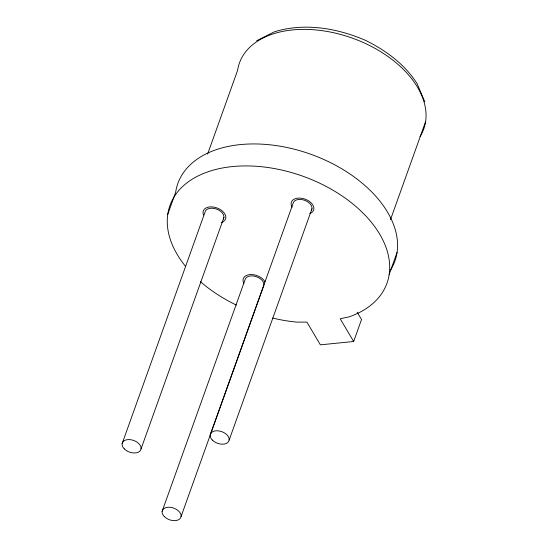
<?xml version="1.0" encoding="UTF-8"?>
<svg xmlns="http://www.w3.org/2000/svg" width="548" height="548" viewBox="0 0 548 548"><rect width="100%" height="100%" fill="white"/><g stroke="black" fill="none" stroke-linecap="round" stroke-linejoin="round"><path stroke-width="0.82" d="M167.777 214.282L175.641 192.3A115.258 72.377 19.7 0 1 311.408 154.474A115.258 72.377 19.7 0 1 390.505 270.171M207.61 154.118L237.585 70.397A97.887 61.472 19.7 0 1 352.96 38.353A97.887 61.472 19.7 0 1 420.035 136.63M122.115 443.702L204.952 212.343A9.871 6.199 19.7 0 1 216.583 209.11A9.871 6.199 19.7 0 1 223.344 219.015M141.069 448.86L223.906 217.501M162.119 511.359L244.963 280.001A9.871 6.199 19.7 0 1 255.361 276.377A9.871 6.199 19.7 0 1 263.917 285.159L181.08 516.517M210.199 434.9L293.036 203.541A9.871 6.199 19.7 0 1 304.667 200.315A9.871 6.199 19.7 0 1 311.428 210.22M229.153 440.065L311.99 208.699M390.443 219.789L425.611 121.581M272.712 318.066A115.258 72.377 19.7 0 0 296.783 322.108L306.914 322.114L320.381 344.843L353.659 341.493L361.529 319.511L357.186 312.182M389.176 274.425L397.047 252.443M256.628 40.758L274.486 31.77C304.613 22.557 337.047 28.078 365.468 40.36C385.867 50.348 404.623 64.198 417.035 83.515L424.81 101.805M353.659 341.493L340.198 318.772L349.186 316.84A115.258 72.377 19.7 0 0 366.934 217.152A115.258 72.377 19.7 0 0 214.453 169.805A115.258 72.377 19.7 0 0 185.183 265.924M236.407 305.099A115.258 72.377 19.7 0 1 200.349 281.604M243.833 283.261A11.844 7.439 19.7 0 1 247.58 275L250.183 274.548A11.844 7.439 19.7 0 1 265.04 281.898M292.111 207.158A11.844 7.439 19.7 0 1 296.9 198.253A11.844 7.439 19.7 0 1 311.935 203.712A11.844 7.439 19.7 0 1 309.771 213.569M221.433 222.454A11.844 7.439 19.7 0 0 225.31 214.809L224.029 212.727A11.844 7.439 19.7 0 0 209.542 206.945A11.844 7.439 19.7 0 0 203.548 215.035M212.323 440.044A9.871 6.199 19.7 0 0 228.591 441.578A9.871 6.199 19.7 0 0 218.118 430.824A9.871 6.199 19.7 0 0 212.323 440.044M124.238 448.839A9.871 6.199 19.7 0 0 140.507 450.374A9.871 6.199 19.7 0 0 130.034 439.626A9.871 6.199 19.7 0 0 124.238 448.839M164.242 516.504A9.871 6.199 19.7 0 0 180.511 518.038A9.871 6.199 19.7 0 0 170.038 507.284A9.871 6.199 19.7 0 0 164.242 516.504"/></g></svg>
